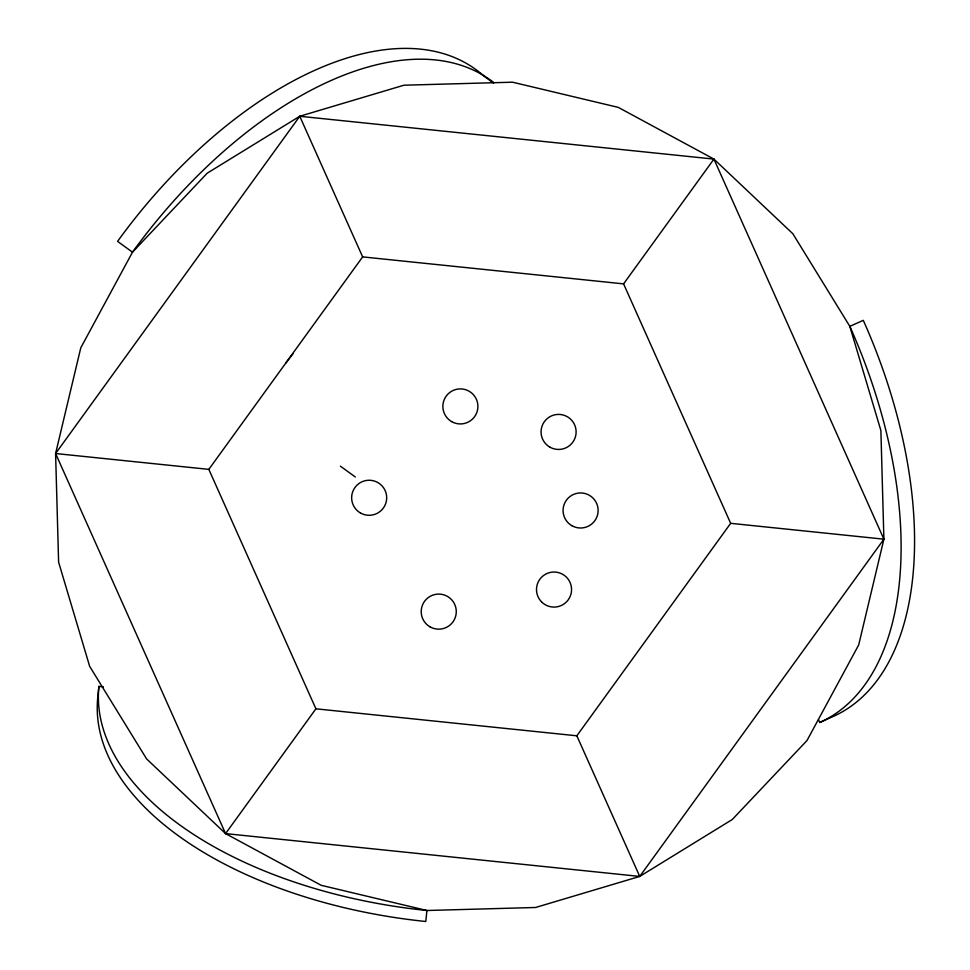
<?xml version="1.0" encoding="UTF-8"?>
<svg xmlns="http://www.w3.org/2000/svg" width="970" height="970" viewBox="0 0 970 970"><rect width="100%" height="100%" fill="white"/><g stroke="black" fill="none" stroke-linecap="round" stroke-linejoin="round"><path stroke-width="1.45" d="M98.916 686.384L97.776 697.369A349.321 189.198 5.9 0 0 425.781 921.5L426.921 910.503A349.321 189.198 5.9 0 1 98.916 686.384L103.426 686.845M55.593 453.524L80.789 347.793L132.49 252.176L207.18 173.206L299.754 116.267L403.92 85.215L512.572 82.195L618.302 107.391L713.92 159.092L792.878 233.782L849.829 326.356L880.881 430.522L883.9 539.174L858.705 644.904L807.004 740.522L732.314 819.48L639.739 876.431L535.573 907.484L426.921 910.503L321.179 885.307L225.573 833.606L146.603 758.916L89.664 666.341L58.612 562.176L55.593 453.524L299.754 116.267L713.92 159.092L883.9 539.174L639.739 876.431L225.573 833.606L55.593 453.524L208.829 469.371L362.647 256.892L623.577 283.87L730.665 523.327L576.835 735.806L315.917 708.815L208.829 469.371M225.573 833.606L315.917 708.815M623.577 283.87L713.92 159.092M285.738 363.132L293.098 353.626M819.735 722.48L833.194 716.466A349.321 189.198 65.9 0 0 863.288 320.342L849.829 326.356A349.321 189.198 65.9 0 1 819.735 722.48L818.498 719.716M730.665 523.327L883.9 539.174M493.584 83.105L484.394 76.46A349.321 189.198 -54.1 0 0 117.564 241.372L132.49 252.176A349.321 189.198 -54.1 0 1 493.524 82.389M340.397 466.182L355.323 476.985M299.754 116.267L362.647 256.892M576.835 735.806L639.739 876.431M360.404 512.948A17.533 17.533 0 0 0 386.69 497.768A17.533 17.533 0 0 0 360.404 482.587A17.533 17.533 0 0 0 360.404 512.948M451.62 421.598A17.533 17.533 0 0 0 477.907 406.418A17.533 17.533 0 0 0 451.62 391.237A17.533 17.533 0 0 0 451.62 421.598M549.832 447.109A17.533 17.533 0 0 0 576.119 431.929A17.533 17.533 0 0 0 549.832 416.736A17.533 17.533 0 0 0 549.832 447.109M429.977 626.814A17.533 17.533 0 0 0 456.276 611.633A17.533 17.533 0 0 0 429.977 596.441A17.533 17.533 0 0 0 429.977 626.814M541.636 601.958A17.533 17.533 0 0 0 570.966 594.101A17.533 17.533 0 0 0 549.493 572.627A17.533 17.533 0 0 0 541.636 601.958M571.827 525.655A17.533 17.533 0 0 0 598.126 510.475A17.533 17.533 0 0 0 571.827 495.294A17.533 17.533 0 0 0 571.827 525.655"/></g></svg>
